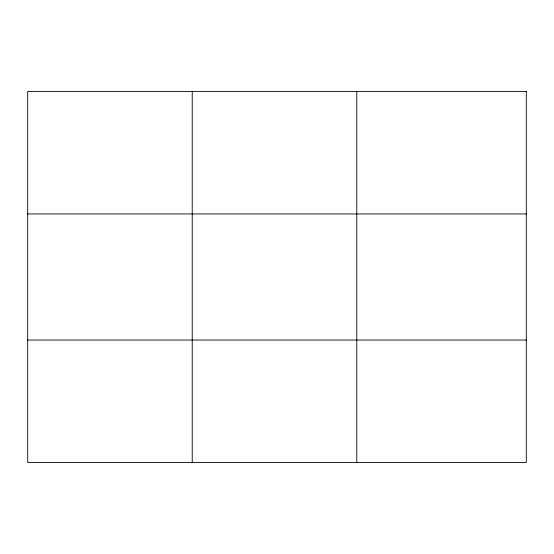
<?xml version="1.0" encoding="UTF-8"?>
<svg xmlns="http://www.w3.org/2000/svg" width="554" height="554" viewBox="0 0 554 554"><rect width="100%" height="100%" fill="white"/><g stroke="black" fill="none" stroke-linecap="round" stroke-linejoin="round"><path stroke-width="0.83" d="M192.238 91.576L192.238 462.424M356.776 91.576L356.776 462.424M27.7 213.955L526.3 213.955M27.7 340.045L526.3 340.045M526.3 91.576L526.3 462.424L27.7 462.424L27.7 91.576L526.3 91.576"/></g></svg>
